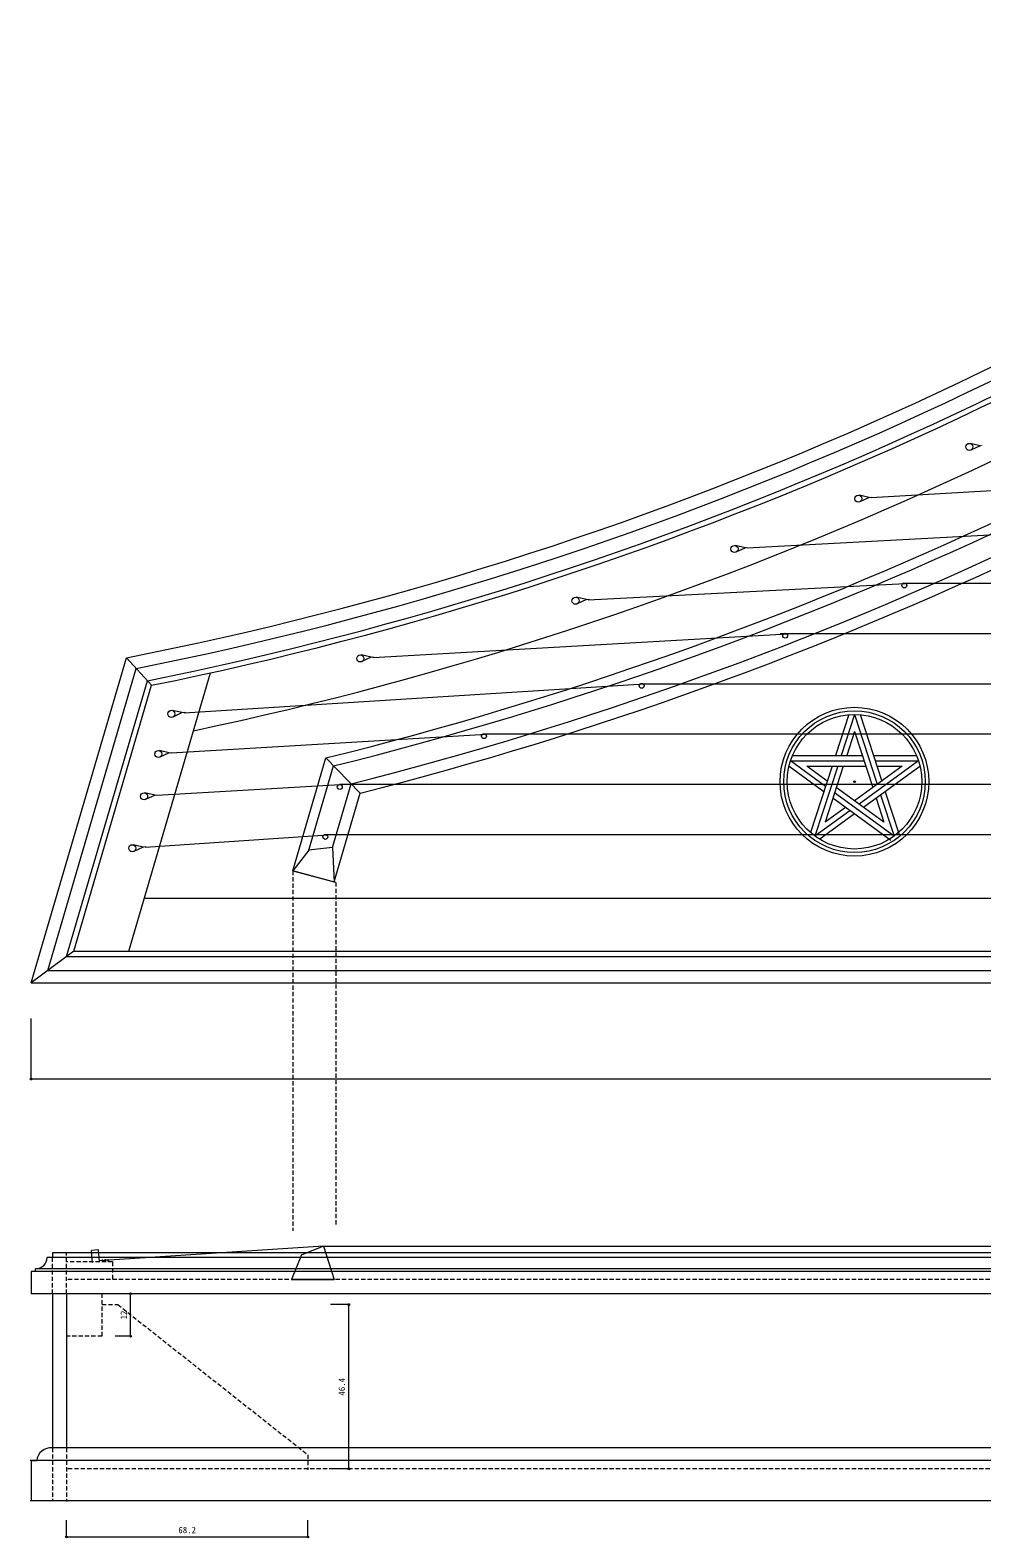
# Model space of a CAD drawing. Units: millimetres on the paper. Extents: x -434 to 297, y -350 to 204.
# Drawn here: x -434.1 to -165.3, y -349.6 to 76 of the extents above; entities that cross this region are included whole.
import ezdxf
from ezdxf.enums import TextEntityAlignment as Align

# ---------------------------------------------------------------- set-up
doc = ezdxf.new("R2010")
doc.units = ezdxf.units.MM
doc.header["$PDMODE"] = 32
doc.header["$PDSIZE"] = 0.5
doc.linetypes.add('DASHED1', pattern=[1.8, 1.2, -0.6])
for name, color, linetype, lineweight in [('0-0', 4, 'Continuous', 18), ('0-1', 7, 'Continuous', 18), ('0-2', 7, 'Continuous', 18), ('0-3', 7, 'Continuous', 18)]:
    doc.layers.add(name, color=color, linetype=linetype, lineweight=lineweight)
doc.styles.add('ＭＳ ゴシック', font='')
doc.styles.get('ＭＳ ゴシック').set_extended_font_data('MS Gothic')

msp = doc.modelspace()

# ---------------------------------------------------------------- linework, layer by layer
at = {"layer": '0-0'}
for p, q in [((-433.856, -220.099), (-433.856, -202.97)), ((277.959, -220.099), (-433.856, -220.099))]:
    msp.add_line(p, q, dxfattribs=at)
msp.add_point((-433.856, -220.099), dxfattribs=at)
at = {"layer": '0-1'}
for p, q in [((-165.753, -41.308), (-168.62, -40.67)), ((-165.753, -41.308), (-168.413, -42.552)), ((-165.745, -41.23), (-165.761, -41.385)), ((-165.612, -41.221), (-165.627, -41.376)), ((-165.478, -41.212), (-165.494, -41.367)), ((-165.345, -41.204), (-165.36, -41.359)), ((-197.09, -55.923), (-199.957, -55.285)), ((-196.564, -55.965), (-124.73, -51.768)), ((-197.09, -55.923), (-199.75, -57.167)), ((-197.082, -55.845), (-197.098, -56)), ((-196.949, -55.836), (-196.964, -55.991)), ((-196.815, -55.828), (-196.831, -55.983)), ((-196.682, -55.819), (-196.697, -55.974)), ((-196.548, -55.81), (-196.564, -55.965)), ((-196.415, -55.801), (-196.43, -55.956)), ((-231.558, -70.165), (-153.913, -65.968)), ((-232.084, -70.123), (-234.951, -69.485)), ((-232.084, -70.123), (-234.745, -71.367)), ((-232.076, -70.045), (-232.092, -70.2)), ((-231.943, -70.036), (-231.958, -70.191)), ((-231.81, -70.028), (-231.825, -70.183)), ((-231.676, -70.019), (-231.692, -70.174)), ((-231.543, -70.01), (-231.558, -70.165)), ((-231.409, -70.001), (-231.425, -70.156)), ((-276.462, -84.78), (-186.986, -80.168)), ((199.384, -80.182), (-187.231, -80.182)), ((-276.989, -84.738), (-279.855, -84.101)), ((-276.989, -84.738), (-279.649, -85.983)), ((-276.981, -84.66), (-276.996, -84.815)), ((-276.847, -84.651), (-276.863, -84.806)), ((-276.714, -84.643), (-276.729, -84.798)), ((-276.58, -84.634), (-276.596, -84.789)), ((-276.447, -84.625), (-276.462, -84.78)), ((-276.313, -84.617), (-276.329, -84.772)), ((-337.244, -101.056), (-220.162, -94.368)), ((199.384, -94.382), (-222.222, -94.382)), ((-337.77, -101.014), (-340.637, -100.376)), ((-337.77, -101.014), (-340.43, -102.258)), ((-337.762, -100.936), (-337.778, -101.091)), ((-337.629, -100.927), (-337.644, -101.082)), ((-337.495, -100.918), (-337.511, -101.073)), ((-337.362, -100.91), (-337.377, -101.065)), ((-337.228, -100.901), (-337.244, -101.056)), ((-337.095, -100.892), (-337.11, -101.047)), ((-406.244, -183.964), (-383.215, -105.432)), ((-390.627, -116.709), (-260.676, -108.568)), ((199.384, -108.582), (-261.099, -108.582)), ((-391.153, -116.667), (-394.02, -116.029)), ((-391.153, -116.667), (-393.813, -117.911)), ((-391.145, -116.589), (-391.16, -116.744)), ((-391.011, -116.58), (-391.027, -116.735)), ((-390.878, -116.571), (-390.893, -116.726)), ((-390.745, -116.563), (-390.76, -116.718)), ((-390.611, -116.554), (-390.627, -116.709)), ((-390.478, -116.545), (-390.493, -116.7)), ((-202.866, -117.225), (-206.622, -128.786)), ((-201.267, -117.157), (-205.045, -128.786)), ((-201.267, -117.157), (-194.852, -136.9)), ((-199.668, -117.225), (-193.576, -135.973)), ((-394.297, -128.043), (-305.175, -122.768)), ((199.384, -122.782), (-305.42, -122.782)), ((-201.267, -122.012), (-203.468, -128.786)), ((-201.267, -122.012), (-196.128, -137.827)), ((-394.823, -128.001), (-397.69, -127.363)), ((-394.823, -128.001), (-397.484, -129.245)), ((-394.815, -127.923), (-394.831, -128.078)), ((-394.682, -127.914), (-394.697, -128.069)), ((-394.549, -127.905), (-394.564, -128.061)), ((-394.415, -127.897), (-394.431, -128.052)), ((-394.282, -127.888), (-394.297, -128.043)), ((-394.148, -127.879), (-394.164, -128.034)), ((-209.932, -138.973), (-219.767, -131.828)), ((-219.337, -130.286), (-198.578, -130.286)), ((-209.445, -137.473), (-219.337, -130.286)), ((-218.779, -128.786), (-199.066, -128.786)), ((-214.72, -131.786), (-198.091, -131.786)), ((-208.958, -135.973), (-214.72, -131.786)), ((-207.597, -131.786), (-213.689, -150.534)), ((-206.02, -131.786), (-212.435, -151.529)), ((-204.443, -131.786), (-209.582, -147.602)), ((-187.813, -131.786), (-201.267, -141.561)), ((-183.197, -130.286), (-199.991, -142.488)), ((-182.767, -131.828), (-198.715, -143.415)), ((-195.911, -128.786), (-183.755, -128.786)), ((-195.424, -130.286), (-183.197, -130.286)), ((-194.936, -131.786), (-187.813, -131.786)), ((-398.862, -139.962), (-401.729, -139.324)), ((-398.862, -139.962), (-401.523, -141.206)), ((-398.855, -139.883), (-398.87, -140.038)), ((-398.721, -139.875), (-398.737, -140.03)), ((-398.588, -139.866), (-398.603, -140.021)), ((-398.454, -139.857), (-398.47, -140.012)), ((-398.336, -140.003), (-346.541, -136.968)), ((-398.321, -139.848), (-398.336, -140.003)), ((-398.187, -139.84), (-398.203, -139.995)), ((199.384, -136.982), (-346.785, -136.982)), ((-190.099, -151.529), (-206.893, -139.327)), ((-192.952, -147.602), (-206.406, -137.827)), ((-193.877, -139.9), (-190.099, -151.529)), ((-192.601, -138.973), (-188.672, -151.065)), ((-202.543, -144.342), (-212.435, -151.529)), ((-203.819, -143.415), (-209.582, -147.602)), ((-190.981, -152.742), (-207.38, -140.827)), ((-195.153, -140.827), (-192.952, -147.602)), ((-201.267, -145.269), (-211.101, -152.414)), ((-401.673, -154.64), (-350.088, -151.168)), ((199.384, -151.182), (-350.892, -151.182)), ((-402.199, -154.598), (-405.066, -153.96)), ((-402.199, -154.598), (-404.859, -155.842)), ((-402.191, -154.52), (-402.206, -154.675)), ((-402.057, -154.511), (-402.073, -154.666)), ((-401.924, -154.502), (-401.939, -154.657)), ((-401.791, -154.494), (-401.806, -154.649)), ((-401.657, -154.485), (-401.673, -154.64)), ((-401.524, -154.476), (-401.539, -154.631)), ((-401.856, -169), (268.959, -169)), ((-421.838, -183.964), (-433.856, -192.964)), ((272.959, -269.141), (-427.856, -269.141)), ((-427.856, -269.141), (-427.856, -270.462)), ((272.959, -270.462), (-427.856, -270.462)), ((277.696, -273.686), (-432.593, -273.686)), ((277.696, -274.443), (-432.593, -274.443)), ((272.959, -324.241), (-427.856, -324.241)), ((278.904, -327.802), (-434.137, -327.802)), ((-433.8, -327.802), (-433.8, -339.141)), ((-433.8, -327.802), (-432.28, -327.802)), ((278.904, -339.141), (-434.137, -339.141))]:
    msp.add_line(p, q, dxfattribs=at)
at = {"layer": '0-1', "linetype": 'DASHED1'}
for p, q in [((-359.928, -161.318), (-359.928, -262.943)), ((-347.766, -164.577), (-347.766, -261.726)), ((-427.856, -280.698), (-427.856, -270.462)), ((-423.856, -280.698), (-423.856, -269.233)), ((-427.856, -324.241), (-427.856, -339.141)), ((-423.856, -324.241), (-423.856, -339.318))]:
    msp.add_line(p, q, dxfattribs=at)
at = {"layer": '0-1'}
msp.add_lwpolyline([(272.959, -280.698), (-427.856, -280.698), (-427.856, -324.241)], dxfattribs=at)
for centre, radius in [((-168.837, -41.646), 1), ((-200.174, -56.262), 1), ((-235.168, -70.462), 1), ((-187.193, -80.741), 0.7), ((-280.073, -85.077), 1), ((-220.85, -94.924), 0.7), ((-340.854, -101.352), 1), ((-261.384, -109.107), 0.7), ((-394.237, -117.005), 1), ((-201.267, -136.157), 21), ((-201.267, -136.157), 20), ((-201.267, -136.157), 19), ((-305.934, -123.289), 0.7), ((-397.907, -128.34), 1), ((-401.946, -140.3), 1), ((-346.661, -137.658), 0.7), ((-350.757, -151.739), 0.7), ((-405.283, -154.936), 1)]:
    msp.add_circle(centre, radius, dxfattribs=at)
for centre, radius, start, end in [((-598.17, 872.855), 1016.588, 281.93105, 306.60402), ((-428.285, -328.237), 4.019, 83.8644, 173.78199)]:
    msp.add_arc(centre, radius, start, end, dxfattribs=at)
msp.add_point((-201.267, -136.157), dxfattribs=at)
at = {"layer": '0-2'}
for p, q in [((-427.8, -270.462), (-429.369, -270.462)), ((-432.593, -274.443), (-433.856, -274.443)), ((-433.856, -274.443), (-433.856, -280.698)), ((-432.593, -274.443), (-432.593, -273.686)), ((-427.856, -280.698), (-433.856, -280.698)), ((-423.856, -280.698), (-423.856, -324.241))]:
    msp.add_line(p, q, dxfattribs=at)
at = {"layer": '0-2', "linetype": 'DASHED1'}
for p, q in [((-410.856, -271.735), (-410.856, -276.698)), ((-413.856, -280.698), (-413.856, -292.698)), ((-413.856, -292.698), (-423.856, -292.698)), ((-355.685, -326.141), (-355.685, -330.432))]:
    msp.add_line(p, q, dxfattribs=at)
at = {"layer": '0-2', "color": 4, "lineweight": 9}
for p, q in [((-405.74, -280.698), (-410.075, -280.698)), ((-405.74, -292.698), (-405.74, -280.698)), ((-344.124, -283.769), (-349.325, -283.769)), ((-344.124, -330.141), (-344.124, -283.769)), ((-405.74, -292.698), (-410.075, -292.698)), ((-344.124, -330.141), (-349.325, -330.141)), ((-423.856, -349.363), (-423.856, -344.658)), ((-355.685, -349.363), (-355.685, -344.658)), ((-423.856, -349.363), (-355.685, -349.363))]:
    msp.add_line(p, q, dxfattribs=at)
at = {"layer": '0-2', "linetype": 'DASHED1'}
msp.add_lwpolyline([(-413.833, -283.769), (-409.327, -283.769), (-355.685, -326.141)], dxfattribs=at)
at = {"layer": '0-2'}
msp.add_arc((-432.593, -270.462), 3.223, 270, 0, dxfattribs=at)
at = {"layer": '0-2', "color": 4}
for p in [(-405.74, -280.698), (-344.124, -283.769), (-405.74, -292.698), (-344.124, -330.141), (-423.856, -349.363), (-355.685, -349.363)]:
    msp.add_point(p, dxfattribs=at)
at = {"layer": '0-3'}
for p, q in [((-433.856, -192.964), (-406.94, -101.174)), ((-406.94, -101.174), (-399.837, -108.936)), ((-429.182, -189.464), (-404.179, -104.197)), ((-423.841, -185.464), (-401.021, -107.645)), ((-421.838, -183.964), (-399.837, -108.936)), ((-359.928, -161.318), (-350.583, -129.447)), ((-355.396, -155.481), (-348.423, -131.701)), ((-350.583, -129.447), (-340.908, -139.394)), ((-348.749, -154.772), (-343.462, -136.743)), ((-348.254, -164.446), (-340.908, -139.394)), ((-355.396, -155.481), (-359.928, -161.318)), ((-348.749, -154.772), (-355.513, -155.494)), ((-348.749, -154.772), (-348.246, -164.601)), ((-347.766, -164.577), (-359.928, -161.318)), ((-359.928, -161.318), (-348.254, -164.446)), ((-423.841, -185.464), (270.459, -185.464)), ((-429.182, -189.464), (274.459, -189.464)), ((-433.856, -192.964), (277.959, -192.964)), ((-351.236, -267.297), (-414.617, -271.424)), ((-351.236, -267.297), (-357.582, -269.794)), ((199.385, -267.323), (-351.236, -267.323)), ((-414.79, -268.339), (-416.783, -268.508)), ((-416.497, -271.888), (-416.783, -268.508)), ((-414.504, -271.719), (-414.79, -268.339)), ((-413.772, -271.035), (-413.772, -271.691)), ((-413.26, -270.994), (-413.26, -271.65)), ((-412.84, -270.973), (-412.84, -271.588)), ((-412.205, -270.953), (-412.205, -271.598)), ((-357.473, -269.75), (-360.34, -276.698))]:
    msp.add_line(p, q, dxfattribs=at)
at = {"layer": '0-3', "linetype": 'DASHED1'}
for p, q in [((-410.856, -271.735), (-423.856, -271.735)), ((268.959, -276.698), (-423.856, -276.698)), ((268.959, -280.698), (-423.856, -280.698)), ((268.959, -330.141), (-423.856, -330.141))]:
    msp.add_line(p, q, dxfattribs=at)
at = {"layer": '0-3'}
for points in [[(-421.838, -183.964), (268.959, -183.964), (277.959, -192.964)], [(-351.236, -267.297), (-348.254, -276.698), (-360.34, -276.698), (-348.254, -276.698)]]:
    msp.add_lwpolyline(points, dxfattribs=at)
for radius, start, end in [(992.624, 281.10757, 306.60402), (996.124, 281.22992, 306.60402), (1000.124, 281.36886, 306.60402), (1001.624, 281.42072, 306.60402), (1032.429, 283.87537, 306.63313), (1035.136, 283.96154, 306.60402), (1041.232, 284.15949, 306.60402), (1044.429, 284.25977, 306.60402)]:
    msp.add_arc((-598.17, 872.855), radius, start, end, dxfattribs=at)

# ---------------------------------------------------------------- texts
at = {"layer": '0-2', "color": 4, "style": 'ＭＳ ゴシック'}
for s, p in [('12', (-406.24, -287.948)), ('46.4', (-344.624, -309.455))]:
    msp.add_text(s, height=1.833, rotation=90, dxfattribs=at).set_placement(p, align=Align.BOTTOM_LEFT)
msp.add_text('68.2', height=1.833, dxfattribs=at).set_placement((-392.27, -348.863), align=Align.BOTTOM_LEFT)

doc.saveas('drawing.dxf')
